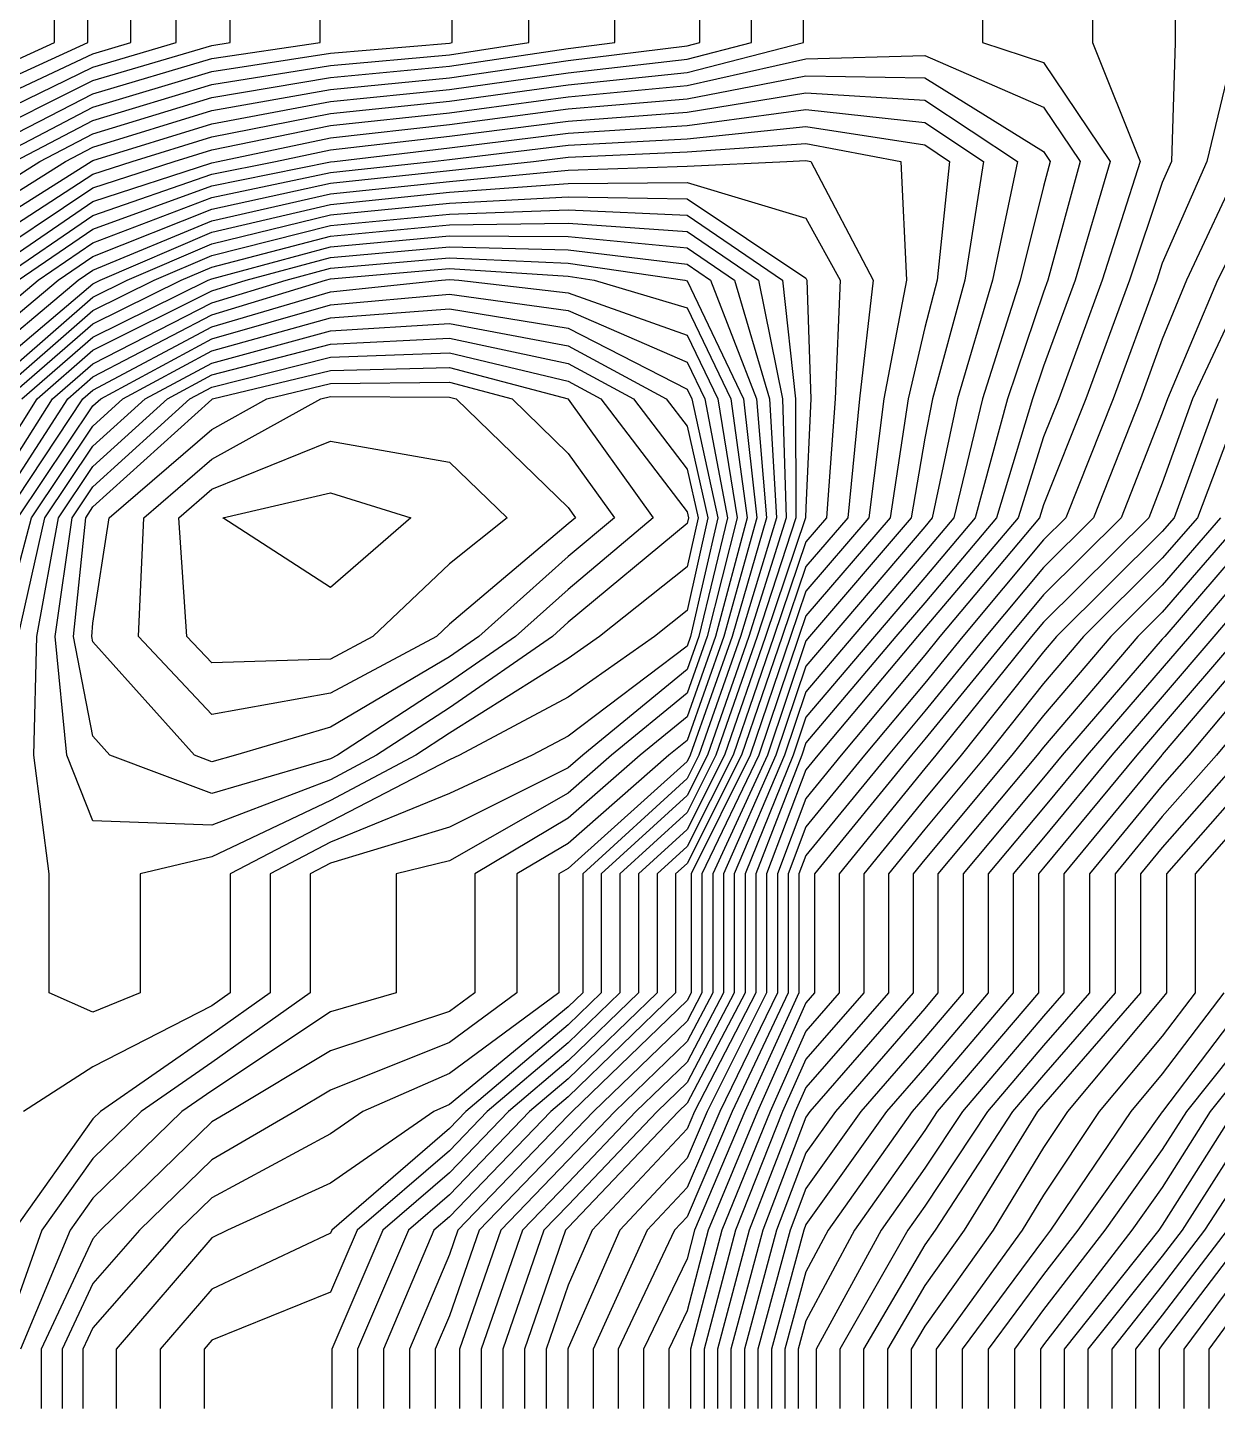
# Model space of a CAD drawing. Header units: metres. Extents: x 549046 to 549770, y 4180130 to 4180826.
# Drawn here: x 549163.5 to 549254, y 4180130 to 4180235.1 of the extents above; entities that cross this region are included whole.
import ezdxf

# ---------------------------------------------------------------- set-up
doc = ezdxf.new("R2010")
doc.units = ezdxf.units.M
doc.layers.add('CONTOURS', color=7, linetype='Continuous')
doc.layers.add('CONTOURS_INDEX', color=7, linetype='Continuous')

msp = doc.modelspace()

# ---------------------------------------------------------------- linework, layer by layer
at = {"layer": 'CONTOURS'}
for points in [[(549159.43, 4180231.21, 498), (549165.55, 4180234, 498), (549165.55, 4180243.04, 498)], [(549159.43, 4180228.91, 502), (549168.47, 4180233.14, 502), (549171.36, 4180234, 502), (549171.36, 4180243.04, 502)], [(549159.43, 4180227.75, 504), (549168.47, 4180232.13, 504), (549174.79, 4180234, 504), (549174.79, 4180243.04, 504)], [(549159.43, 4180226.6, 506), (549168.47, 4180231.11, 506), (549177.51, 4180233.79, 506), (549178.92, 4180234, 506), (549178.92, 4180243.04, 506)], [(549159.43, 4180225.45, 508), (549168.47, 4180230.1, 508), (549177.51, 4180232.8, 508), (549185.75, 4180234, 508), (549185.75, 4180243.04, 508)], [(549159.43, 4180221.81, 514), (549164.44, 4180224.96, 514), (549168.47, 4180227.05, 514), (549177.51, 4180229.82, 514), (549186.55, 4180231.35, 514), (549195.59, 4180232.2, 514), (549204.63, 4180233.55, 514), (549208.17, 4180234, 514), (549208.17, 4180243.04, 514)], [(549159.43, 4180220.58, 516), (549166.39, 4180224.96, 516), (549168.47, 4180226.04, 516), (549177.51, 4180228.83, 516), (549186.55, 4180230.43, 516), (549195.59, 4180231.31, 516), (549204.63, 4180232.63, 516), (549213.68, 4180233.75, 516), (549214.64, 4180234, 516), (549214.64, 4180243.04, 516)], [(549159.43, 4180219.35, 518), (549168.34, 4180224.96, 518), (549168.47, 4180225.02, 518), (549177.51, 4180227.83, 518), (549186.55, 4180229.51, 518), (549195.59, 4180230.43, 518), (549204.63, 4180231.71, 518), (549213.68, 4180232.74, 518), (549218.58, 4180234, 518), (549218.58, 4180243.04, 518)], [(549162.49, 4180224.96, 512), (549168.47, 4180228.07, 512), (549177.51, 4180230.81, 512), (549186.55, 4180232.27, 512), (549195.59, 4180233.08, 512), (549201.64, 4180234, 512), (549201.64, 4180243.04, 512)], [(549244.52, 4180243.04, 518), (549244.52, 4180234, 518), (549248.16, 4180224.96, 518), (549245.27, 4180215.92, 518), (549241.96, 4180206.88, 518), (549240.8, 4180204, 518), (549238.86, 4180197.83, 518), (549231.76, 4180189.44, 518), (549231.21, 4180188.79, 518), (549223.63, 4180179.75, 518), (549222.72, 4180178.64, 518), (549219.73, 4180170.71, 518), (549219.73, 4180161.67, 518), (549215.2, 4180152.63, 518), (549213.68, 4180149.06, 518), (549208.55, 4180143.58, 518), (549204.63, 4180134.6, 518), (549204.61, 4180134.54, 518), (549204.61, 4180130.02, 518)], [(549250.83, 4180243.04, 516), (549250.83, 4180234, 516), (549250.54, 4180224.96, 516), (549249.84, 4180223.35, 516), (549247.34, 4180215.92, 516), (549244.03, 4180206.88, 516), (549240.8, 4180198.82, 516), (549240.49, 4180197.83, 516), (549232.92, 4180188.79, 516), (549231.76, 4180187.37, 516), (549225.41, 4180179.75, 516), (549222.72, 4180176.46, 516), (549220.55, 4180170.71, 516), (549220.55, 4180161.67, 516), (549216.16, 4180152.63, 516), (549213.68, 4180146.83, 516), (549210.64, 4180143.58, 516), (549206.53, 4180134.54, 516), (549206.53, 4180130.02, 516)], [(549255.42, 4180234, 514), (549253.23, 4180224.96, 514), (549249.84, 4180217.21, 514), (549249.41, 4180215.92, 514), (549246.11, 4180206.88, 514), (549242.51, 4180197.83, 514), (549240.8, 4180196.14, 514), (549234.66, 4180188.79, 514), (549231.76, 4180185.23, 514), (549227.19, 4180179.75, 514), (549222.72, 4180174.29, 514), (549221.37, 4180170.71, 514), (549221.37, 4180161.67, 514), (549217.12, 4180152.63, 514), (549213.68, 4180144.6, 514), (549212.73, 4180143.58, 514), (549208.44, 4180134.54, 514), (549208.44, 4180130.02, 514)], [(549159.43, 4180216.9, 522), (549168.47, 4180222.94, 522), (549174.66, 4180224.96, 522), (549177.51, 4180225.84, 522), (549186.55, 4180227.68, 522), (549195.59, 4180228.65, 522), (549204.63, 4180229.87, 522), (549213.68, 4180230.73, 522), (549222.72, 4180232.77, 522), (549231.76, 4180233.02, 522), (549240.8, 4180229.1, 522), (549243.6, 4180224.96, 522), (549241.13, 4180215.92, 522), (549240.8, 4180215.01, 522), (549238.06, 4180206.88, 522), (549235.6, 4180197.83, 522), (549231.76, 4180193.29, 522), (549227.93, 4180188.79, 522), (549222.72, 4180182.64, 522), (549221.75, 4180179.75, 522), (549218.09, 4180170.71, 522), (549218.09, 4180161.67, 522), (549213.68, 4180153.26, 522), (549213.02, 4180152.63, 522), (549204.63, 4180143.8, 522), (549204.42, 4180143.58, 522), (549201.31, 4180134.54, 522), (549201.31, 4180130.02, 522)], [(549159.72, 4180215.92, 524), (549168.47, 4180221.9, 524), (549177.51, 4180224.86, 524), (549177.99, 4180224.96, 524), (549186.55, 4180226.76, 524), (549195.59, 4180227.77, 524), (549204.63, 4180228.95, 524), (549213.68, 4180229.72, 524), (549222.72, 4180231.48, 524), (549231.76, 4180231.32, 524), (549240.8, 4180225.72, 524), (549241.31, 4180224.96, 524), (549240.8, 4180223.04, 524), (549239.03, 4180215.92, 524), (549236.16, 4180206.88, 524), (549233.97, 4180197.83, 524), (549231.76, 4180195.22, 524), (549226.28, 4180188.79, 524), (549222.72, 4180184.58, 524), (549221.09, 4180179.75, 524), (549217.27, 4180170.71, 524), (549217.27, 4180161.67, 524), (549213.68, 4180154.82, 524), (549211.41, 4180152.63, 524), (549204.63, 4180145.5, 524), (549202.78, 4180143.58, 524), (549199.65, 4180134.54, 524), (549199.65, 4180130.02, 524)], [(549161.25, 4180215.92, 526), (549168.47, 4180220.85, 526), (549177.51, 4180223.98, 526), (549182.36, 4180224.96, 526), (549186.55, 4180225.84, 526), (549195.59, 4180226.88, 526), (549204.63, 4180228.03, 526), (549213.68, 4180228.71, 526), (549222.72, 4180230.19, 526), (549231.76, 4180229.62, 526), (549238.81, 4180224.96, 526), (549236.93, 4180215.92, 526), (549234.26, 4180206.88, 526), (549232.34, 4180197.83, 526), (549231.76, 4180197.15, 526), (549224.64, 4180188.79, 526), (549222.72, 4180186.52, 526), (549220.44, 4180179.75, 526), (549216.45, 4180170.71, 526), (549216.45, 4180161.67, 526), (549213.68, 4180156.38, 526), (549209.79, 4180152.63, 526), (549204.63, 4180147.2, 526), (549201.15, 4180143.58, 526), (549198, 4180134.54, 526), (549198, 4180130.02, 526)], [(549162.78, 4180215.92, 528), (549168.47, 4180219.81, 528), (549177.51, 4180223.1, 528), (549186.55, 4180224.92, 528), (549186.86, 4180224.96, 528), (549195.59, 4180226, 528), (549204.63, 4180227.11, 528), (549213.68, 4180227.7, 528), (549222.72, 4180228.9, 528), (549231.76, 4180227.91, 528), (549236.23, 4180224.96, 528), (549234.82, 4180215.92, 528), (549232.36, 4180206.88, 528), (549231.76, 4180203.89, 528), (549230.72, 4180197.83, 528), (549223, 4180188.79, 528), (549222.72, 4180188.46, 528), (549219.79, 4180179.75, 528), (549215.63, 4180170.71, 528), (549215.63, 4180161.67, 528), (549213.68, 4180157.95, 528), (549208.17, 4180152.63, 528), (549204.63, 4180148.91, 528), (549199.51, 4180143.58, 528), (549196.35, 4180134.54, 528), (549196.35, 4180130.02, 528)], [(549159.43, 4180210.55, 532), (549165.83, 4180215.92, 532), (549168.47, 4180217.72, 532), (549177.51, 4180221.33, 532), (549186.55, 4180223.31, 532), (549195.59, 4180224.27, 532), (549201.99, 4180224.96, 532), (549204.63, 4180225.27, 532), (549213.68, 4180225.68, 532), (549222.72, 4180226.32, 532), (549229.95, 4180224.96, 532), (549230.37, 4180215.92, 532), (549228.65, 4180206.88, 532), (549227.51, 4180197.83, 532), (549222.72, 4180192.23, 532), (549221.56, 4180188.79, 532), (549218.48, 4180179.75, 532), (549213.99, 4180170.71, 532), (549213.99, 4180161.67, 532), (549213.68, 4180161.07, 532), (549204.94, 4180152.63, 532), (549204.63, 4180152.31, 532), (549196.23, 4180143.58, 532), (549195.59, 4180141.75, 532), (549192.55, 4180134.54, 532), (549192.55, 4180130.02, 532)], [(549159.43, 4180209.27, 534), (549167.35, 4180215.92, 534), (549168.47, 4180216.68, 534), (549177.51, 4180220.44, 534), (549186.55, 4180222.5, 534), (549195.59, 4180223.44, 534), (549204.63, 4180224.29, 534), (549213.68, 4180224.6, 534), (549221.26, 4180224.96, 534), (549222.72, 4180225.03, 534), (549223.1, 4180224.96, 534), (549227.85, 4180215.92, 534), (549226.8, 4180206.88, 534), (549225.9, 4180197.83, 534), (549222.72, 4180194.11, 534), (549220.92, 4180188.79, 534), (549217.83, 4180179.75, 534), (549213.68, 4180171.51, 534), (549212.8, 4180170.71, 534), (549212.8, 4180161.67, 534), (549204.63, 4180153.74, 534), (549203.32, 4180152.63, 534), (549195.59, 4180144.61, 534), (549194.41, 4180143.58, 534), (549190.58, 4180134.54, 534), (549190.58, 4180130.02, 534)], [(549255.92, 4180224.96, 512), (549251.69, 4180215.92, 512), (549249.84, 4180211.42, 512), (549248.19, 4180206.88, 512), (549244.61, 4180197.83, 512), (549240.8, 4180194.05, 512), (549236.41, 4180188.79, 512), (549231.76, 4180183.1, 512), (549228.97, 4180179.75, 512), (549222.72, 4180172.11, 512), (549222.19, 4180170.71, 512), (549222.19, 4180161.67, 512), (549218.08, 4180152.63, 512), (549214.24, 4180143.58, 512), (549213.68, 4180141.41, 512), (549210.36, 4180134.54, 512), (549210.36, 4180130.02, 512)], [(549159.43, 4180207.99, 536), (549168.47, 4180215.64, 536), (549169.02, 4180215.92, 536), (549177.51, 4180219.56, 536), (549186.55, 4180221.69, 536), (549195.59, 4180222.61, 536), (549204.63, 4180223.28, 536), (549213.68, 4180223.36, 536), (549222.72, 4180220.63, 536), (549225.32, 4180215.92, 536), (549224.95, 4180206.88, 536), (549224.29, 4180197.83, 536), (549222.72, 4180195.99, 536), (549220.29, 4180188.79, 536), (549217.18, 4180179.75, 536), (549213.68, 4180172.81, 536), (549211.39, 4180170.71, 536), (549211.39, 4180161.67, 536), (549204.63, 4180155.11, 536), (549201.7, 4180152.63, 536), (549195.59, 4180146.28, 536), (549192.47, 4180143.58, 536), (549188.61, 4180134.54, 536), (549188.61, 4180130.02, 536)], [(549159.58, 4180206.88, 538), (549168.47, 4180214.63, 538), (549171.08, 4180215.92, 538), (549177.51, 4180218.68, 538), (549186.55, 4180220.88, 538), (549195.59, 4180221.78, 538), (549204.63, 4180222.27, 538), (549213.68, 4180222.11, 538), (549222.72, 4180216.06, 538), (549222.79, 4180215.92, 538), (549223.1, 4180206.88, 538), (549222.72, 4180198.62, 538), (549222.7, 4180197.83, 538), (549219.65, 4180188.79, 538), (549216.53, 4180179.75, 538), (549213.68, 4180174.1, 538), (549209.97, 4180170.71, 538), (549209.97, 4180161.67, 538), (549204.63, 4180156.48, 538), (549200.09, 4180152.63, 538), (549195.59, 4180147.96, 538), (549190.53, 4180143.58, 538), (549186.64, 4180134.54, 538), (549186.64, 4180130.02, 538)], [(549161.9, 4180206.88, 542), (549168.47, 4180212.6, 542), (549175.19, 4180215.92, 542), (549177.51, 4180216.91, 542), (549186.55, 4180219.26, 542), (549195.59, 4180220.12, 542), (549204.63, 4180220.25, 542), (549213.68, 4180219.62, 542), (549219.12, 4180215.92, 542), (549220.95, 4180206.88, 542), (549221.21, 4180197.83, 542), (549218.38, 4180188.79, 542), (549215.22, 4180179.75, 542), (549213.68, 4180176.69, 542), (549207.15, 4180170.71, 542), (549207.15, 4180161.67, 542), (549204.63, 4180159.22, 542), (549196.85, 4180152.63, 542), (549195.59, 4180151.32, 542), (549186.64, 4180143.58, 542), (549186.55, 4180143.37, 542), (549177.51, 4180139.11, 542), (549173.58, 4180134.54, 542), (549173.58, 4180130.02, 542)], [(549163.06, 4180206.88, 544), (549168.47, 4180211.59, 544), (549177.25, 4180215.92, 544), (549177.51, 4180216.03, 544), (549186.55, 4180218.45, 544), (549195.59, 4180219.29, 544), (549204.63, 4180219.24, 544), (549213.68, 4180218.38, 544), (549217.29, 4180215.92, 544), (549219.96, 4180206.88, 544), (549220.47, 4180197.83, 544), (549217.75, 4180188.79, 544), (549214.57, 4180179.75, 544), (549213.68, 4180177.98, 544), (549205.74, 4180170.71, 544), (549205.74, 4180161.67, 544), (549204.63, 4180160.6, 544), (549195.59, 4180153.15, 544), (549194.4, 4180152.63, 544), (549186.55, 4180147.16, 544), (549178.72, 4180143.58, 544), (549177.51, 4180143.01, 544), (549170.23, 4180134.54, 544), (549170.23, 4180130.02, 544)], [(549159.43, 4180199.27, 546), (549164.23, 4180206.88, 546), (549168.47, 4180210.58, 546), (549177.51, 4180215.11, 546), (549180.14, 4180215.92, 546), (549186.55, 4180217.64, 546), (549195.59, 4180218.46, 546), (549204.63, 4180218.23, 546), (549213.68, 4180217.13, 546), (549215.46, 4180215.92, 546), (549218.97, 4180206.88, 546), (549219.73, 4180197.83, 546), (549217.11, 4180188.79, 546), (549213.92, 4180179.75, 546), (549213.68, 4180179.27, 546), (549204.63, 4180171.13, 546), (549203.93, 4180170.71, 546), (549203.93, 4180161.67, 546), (549195.59, 4180155.51, 546), (549189.01, 4180152.63, 546), (549186.55, 4180150.92, 546), (549177.51, 4180146.05, 546), (549174.98, 4180143.58, 546), (549168.47, 4180136.15, 546), (549167.71, 4180134.54, 546), (549167.71, 4180130.02, 546)], [(549159.65, 4180197.83, 548), (549165.39, 4180206.88, 548), (549168.47, 4180209.56, 548), (549177.51, 4180214.2, 548), (549183.16, 4180215.92, 548), (549186.55, 4180216.83, 548), (549195.59, 4180217.63, 548), (549204.63, 4180217.22, 548), (549213.5, 4180215.92, 548), (549213.68, 4180215.87, 548), (549217.98, 4180206.88, 548), (549218.98, 4180197.83, 548), (549216.47, 4180188.79, 548), (549213.68, 4180180.88, 548), (549212.3, 4180179.75, 548), (549204.63, 4180173.04, 548), (549200.73, 4180170.71, 548), (549200.73, 4180161.67, 548), (549195.59, 4180157.87, 548), (549186.55, 4180154.25, 548), (549183.84, 4180152.63, 548), (549177.51, 4180148.95, 548), (549172.01, 4180143.58, 548), (549168.47, 4180139.54, 548), (549166.12, 4180134.54, 548), (549166.12, 4180130.02, 548)], [(549161.72, 4180197.83, 552), (549167.71, 4180206.88, 552), (549168.47, 4180207.54, 552), (549177.51, 4180212.36, 552), (549186.55, 4180215.04, 552), (549194.99, 4180215.92, 552), (549195.59, 4180215.97, 552), (549196.31, 4180215.92, 552), (549204.63, 4180214.96, 552), (549213.68, 4180211.74, 552), (549216.01, 4180206.88, 552), (549217.5, 4180197.83, 552), (549215.2, 4180188.79, 552), (549213.68, 4180184.47, 552), (549207.93, 4180179.75, 552), (549204.63, 4180176.87, 552), (549195.59, 4180171.72, 552), (549191.53, 4180170.71, 552), (549191.53, 4180161.67, 552), (549186.55, 4180160.22, 552), (549177.51, 4180154.2, 552), (549175.24, 4180152.63, 552), (549168.47, 4180146.02, 552), (549166.74, 4180143.58, 552), (549162.95, 4180134.54, 552)], [(549256.37, 4180215.92, 508), (549252.13, 4180206.88, 508), (549249.84, 4180200.45, 508), (549248.81, 4180197.83, 508), (549240.8, 4180189.88, 508), (549239.89, 4180188.79, 508), (549232.6, 4180179.75, 508), (549231.76, 4180178.74, 508), (549225.26, 4180170.71, 508), (549225.26, 4180161.67, 508), (549222.72, 4180158.75, 508), (549219.99, 4180152.63, 508), (549216.32, 4180143.58, 508), (549213.95, 4180134.54, 508), (549213.95, 4180130.02, 508)], [(549162.75, 4180197.83, 554), (549168.47, 4180206.34, 554), (549169.06, 4180206.88, 554), (549177.51, 4180211.45, 554), (549186.55, 4180214.05, 554), (549195.59, 4180214.86, 554), (549204.63, 4180213.61, 554), (549213.68, 4180209.68, 554), (549215.02, 4180206.88, 554), (549216.75, 4180197.83, 554), (549214.57, 4180188.79, 554), (549213.68, 4180186.27, 554), (549205.74, 4180179.75, 554), (549204.63, 4180178.78, 554), (549195.59, 4180174.28, 554), (549186.55, 4180171.53, 554), (549184.99, 4180170.71, 554), (549184.99, 4180161.67, 554), (549177.51, 4180156.36, 554), (549172.14, 4180152.63, 554), (549168.47, 4180149.05, 554), (549164.59, 4180143.58, 554), (549161.36, 4180134.54, 554)], [(549161.4, 4180188.79, 556), (549163.79, 4180197.83, 556), (549168.47, 4180204.8, 556), (549170.75, 4180206.88, 556), (549177.51, 4180210.53, 556), (549186.55, 4180213.05, 556), (549195.59, 4180213.74, 556), (549204.63, 4180212.26, 556), (549213.68, 4180207.62, 556), (549214.03, 4180206.88, 556), (549216.01, 4180197.83, 556), (549213.93, 4180188.79, 556), (549213.68, 4180188.06, 556), (549204.63, 4180181.2, 556), (549201.9, 4180179.75, 556), (549195.59, 4180176.84, 556), (549186.55, 4180173.12, 556), (549181.95, 4180170.71, 556), (549181.95, 4180161.67, 556), (549177.51, 4180158.51, 556), (549169.04, 4180152.63, 556), (549168.47, 4180152.07, 556), (549162.44, 4180143.58, 556)], [(549162.79, 4180188.79, 558), (549164.82, 4180197.83, 558), (549168.47, 4180203.27, 558), (549172.45, 4180206.88, 558), (549177.51, 4180209.61, 558), (549186.55, 4180212.05, 558), (549195.59, 4180212.62, 558), (549204.63, 4180210.91, 558), (549212.09, 4180206.88, 558), (549213.68, 4180204.8, 558), (549215.26, 4180197.83, 558), (549213.68, 4180190.76, 558), (549211.19, 4180188.79, 558), (549204.63, 4180184.16, 558), (549196.36, 4180179.75, 558), (549195.59, 4180179.4, 558), (549186.55, 4180174.7, 558), (549178.91, 4180170.71, 558), (549178.91, 4180161.67, 558), (549177.51, 4180160.67, 558), (549168.47, 4180156.02, 558), (549163.19, 4180152.63, 558)], [(549190.05, 4180179.75, 562), (549186.55, 4180177.88, 562), (549177.51, 4180174.42, 562), (549168.47, 4180174.75, 562), (549166.48, 4180179.75, 562), (549165.59, 4180188.79, 562), (549166.88, 4180197.83, 562), (549168.47, 4180200.19, 562), (549175.84, 4180206.88, 562), (549177.51, 4180207.78, 562), (549186.55, 4180210.05, 562), (549195.59, 4180210.38, 562), (549204.63, 4180208.22, 562), (549207.12, 4180206.88, 562), (549213.68, 4180198.27, 562), (549213.78, 4180197.83, 562), (549213.68, 4180197.39, 562), (549204.63, 4180189.87, 562), (549203.43, 4180188.79, 562), (549195.59, 4180183.36, 562), (549190.05, 4180179.75, 562)], [(549187.08, 4180179.75, 564), (549186.55, 4180179.47, 564), (549177.51, 4180176.84, 564), (549169.76, 4180179.75, 564), (549168.47, 4180181.2, 564), (549166.99, 4180188.79, 564), (549167.92, 4180197.83, 564), (549168.47, 4180198.65, 564), (549177.51, 4180206.84, 564), (549177.57, 4180206.88, 564), (549186.55, 4180209.05, 564), (549195.59, 4180209.26, 564), (549204.63, 4180206.88, 564), (549204.63, 4180206.87, 564), (549211.11, 4180197.83, 564), (549204.63, 4180192.37, 564), (549200.63, 4180188.79, 564), (549195.59, 4180185.3, 564), (549187.08, 4180179.75, 564)], [(549179.32, 4180179.75, 566), (549177.51, 4180179.25, 566), (549176.19, 4180179.75, 566), (549168.47, 4180188.37, 566), (549168.39, 4180188.79, 566), (549168.47, 4180189.81, 566), (549169.7, 4180197.83, 566), (549177.51, 4180204.56, 566), (549181.69, 4180206.88, 566), (549186.55, 4180208.05, 566), (549195.59, 4180208.14, 566), (549200.37, 4180206.88, 566), (549204.63, 4180202.73, 566), (549208.15, 4180197.83, 566), (549204.63, 4180194.87, 566), (549197.83, 4180188.79, 566), (549195.59, 4180187.25, 566), (549186.55, 4180181.88, 566), (549179.32, 4180179.75, 566)], [(549194.61, 4180188.79, 568), (549186.55, 4180184.48, 568), (549177.51, 4180182.86, 568), (549171.94, 4180188.79, 568), (549172.35, 4180197.83, 568), (549177.51, 4180202.28, 568), (549185.81, 4180206.88, 568), (549186.55, 4180207.06, 568), (549195.59, 4180207.01, 568), (549196.12, 4180206.88, 568), (549204.63, 4180198.6, 568), (549205.18, 4180197.83, 568), (549204.63, 4180197.37, 568), (549195.59, 4180189.72, 568), (549194.61, 4180188.79, 568)], [(549254.03, 4180206.88, 506), (549250.74, 4180197.83, 506), (549249.84, 4180196.79, 506), (549241.79, 4180188.79, 506), (549240.8, 4180187.63, 506), (549234.53, 4180179.75, 506), (549231.76, 4180176.43, 506), (549227.13, 4180170.71, 506), (549227.13, 4180161.67, 506), (549222.72, 4180156.6, 506), (549220.95, 4180152.63, 506), (549217.36, 4180143.58, 506), (549214.97, 4180134.54, 506), (549214.97, 4180130.02, 506)], [(549255.94, 4180206.88, 504), (549252.51, 4180197.83, 504), (549249.84, 4180194.74, 504), (549243.85, 4180188.79, 504), (549240.8, 4180185.21, 504), (549236.46, 4180179.75, 504), (549231.76, 4180174.11, 504), (549229.01, 4180170.71, 504), (549229.01, 4180161.67, 504), (549222.72, 4180154.44, 504), (549221.91, 4180152.63, 504), (549218.4, 4180143.58, 504), (549216, 4180134.54, 504), (549216, 4180130.02, 504)], [(549192.67, 4180197.83, 572), (549186.55, 4180192.51, 572), (549178.36, 4180197.83, 572), (549186.55, 4180199.73, 572), (549192.67, 4180197.83, 572)], [(549254.27, 4180197.83, 502), (549249.84, 4180192.69, 502), (549245.92, 4180188.79, 502), (549240.8, 4180182.78, 502), (549238.39, 4180179.75, 502), (549231.76, 4180171.8, 502), (549230.88, 4180170.71, 502), (549230.88, 4180161.67, 502), (549223.02, 4180152.63, 502), (549222.72, 4180152.2, 502), (549219.44, 4180143.58, 502), (549217.02, 4180134.54, 502), (549217.02, 4180130.02, 502)], [(549257.8, 4180197.83, 498), (549250.03, 4180188.79, 498), (549249.84, 4180188.58, 498), (549242.22, 4180179.75, 498), (549240.8, 4180178.04, 498), (549234.68, 4180170.71, 498), (549234.68, 4180161.67, 498), (549231.76, 4180158.23, 498), (549226.91, 4180152.63, 498), (549222.72, 4180146.75, 498), (549221.51, 4180143.58, 498), (549219.07, 4180134.54, 498), (549219.07, 4180130.02, 498)], [(549258.88, 4180196.99, 496), (549251.9, 4180188.79, 496), (549249.84, 4180186.38, 496), (549244.11, 4180179.75, 496), (549240.8, 4180175.75, 496), (549236.59, 4180170.71, 496), (549236.59, 4180161.67, 496), (549231.76, 4180155.98, 496), (549228.85, 4180152.63, 496), (549222.72, 4180144.02, 496), (549222.55, 4180143.58, 496), (549220.09, 4180134.54, 496), (549220.09, 4180130.02, 496)], [(549258.88, 4180194.8, 494), (549253.77, 4180188.79, 494), (549249.84, 4180184.19, 494), (549246.01, 4180179.75, 494), (549240.8, 4180173.46, 494), (549238.5, 4180170.71, 494), (549238.5, 4180161.67, 494), (549231.76, 4180153.73, 494), (549230.8, 4180152.63, 494), (549224.41, 4180143.58, 494), (549222.72, 4180140.43, 494), (549221.11, 4180134.54, 494), (549221.11, 4180130.02, 494)], [(549255.63, 4180188.79, 492), (549249.84, 4180182, 492), (549247.9, 4180179.75, 492), (549240.8, 4180171.17, 492), (549240.41, 4180170.71, 492), (549240.41, 4180161.67, 492), (549232.72, 4180152.63, 492), (549231.76, 4180151.17, 492), (549226.43, 4180143.58, 492), (549222.72, 4180136.68, 492), (549222.13, 4180134.54, 492), (549222.13, 4180130.02, 492)], [(549258.88, 4180188.14, 488), (549251.87, 4180179.75, 488), (549249.84, 4180177.45, 488), (549244.29, 4180170.71, 488), (549244.29, 4180161.67, 488), (549240.8, 4180157.64, 488), (549236.53, 4180152.63, 488), (549231.76, 4180145.42, 488), (549230.47, 4180143.58, 488), (549225.3, 4180134.54, 488), (549225.3, 4180130.02, 488)], [(549258.88, 4180185.66, 486), (549253.95, 4180179.75, 486), (549249.84, 4180175.09, 486), (549246.24, 4180170.71, 486), (549246.24, 4180161.67, 486), (549240.8, 4180155.4, 486), (549238.44, 4180152.63, 486), (549232.56, 4180143.58, 486), (549231.76, 4180142.47, 486), (549227.11, 4180134.54, 486), (549227.11, 4180130.02, 486)], [(549256.02, 4180179.75, 484), (549249.84, 4180172.73, 484), (549248.18, 4180170.71, 484), (549248.18, 4180161.67, 484), (549240.8, 4180153.16, 484), (549240.34, 4180152.63, 484), (549234.76, 4180143.58, 484), (549231.76, 4180139.38, 484), (549228.92, 4180134.54, 484), (549228.92, 4180130.02, 484)], [(549258.1, 4180179.75, 482), (549250.16, 4180170.71, 482), (549250.16, 4180161.67, 482), (549249.84, 4180161.25, 482), (549242.63, 4180152.63, 482), (549240.8, 4180149.88, 482), (549236.96, 4180143.58, 482), (549231.76, 4180136.29, 482), (549230.74, 4180134.54, 482), (549230.74, 4180130.02, 482)], [(549254.53, 4180161.67, 478), (549249.84, 4180155.49, 478), (549247.45, 4180152.63, 478), (549241.33, 4180143.58, 478), (549240.8, 4180142.89, 478), (549234.61, 4180134.54, 478), (549234.61, 4180130.02, 478)], [(549256.71, 4180161.67, 476), (549249.86, 4180152.63, 476), (549249.84, 4180152.6, 476), (549243.4, 4180143.58, 476), (549240.8, 4180140.22, 476), (549236.59, 4180134.54, 476), (549236.59, 4180130.02, 476)], [(549258.88, 4180161.66, 474), (549251.67, 4180152.63, 474), (549249.84, 4180149.72, 474), (549245.46, 4180143.58, 474), (549240.8, 4180137.54, 474), (549238.58, 4180134.54, 474), (549238.58, 4180130.02, 474)], [(549258.88, 4180159.38, 472), (549253.49, 4180152.63, 472), (549249.84, 4180146.84, 472), (549247.52, 4180143.58, 472), (549240.8, 4180134.87, 472), (549240.56, 4180134.54, 472), (549240.56, 4180130.02, 472)], [(549257.12, 4180152.63, 468), (549251.34, 4180143.58, 468), (549249.84, 4180141.62, 468), (549244.18, 4180134.54, 468), (549244.18, 4180130.02, 468)], [(549258.88, 4180152.54, 466), (549253.05, 4180143.58, 466), (549249.84, 4180139.37, 466), (549245.99, 4180134.54, 466), (549245.99, 4180130.02, 466)], [(549254.77, 4180143.58, 464), (549249.84, 4180137.12, 464), (549247.79, 4180134.54, 464), (549247.79, 4180130.02, 464)], [(549256.48, 4180143.58, 462), (549249.84, 4180134.86, 462), (549249.59, 4180134.54, 462), (549249.59, 4180130.02, 462)], [(549258.88, 4180142.03, 458), (549253.38, 4180134.54, 458), (549253.38, 4180130.02, 458)]]:
    msp.add_polyline3d(points, dxfattribs=at)
at = {"layer": 'CONTOURS_INDEX'}
for points in [[(549159.43, 4180230.06, 500), (549168.07, 4180234, 500), (549168.07, 4180243.04, 500)], [(549159.43, 4180218.13, 520), (549168.47, 4180223.98, 520), (549171.46, 4180224.96, 520), (549177.51, 4180226.84, 520), (549186.55, 4180228.6, 520), (549195.59, 4180229.54, 520), (549204.63, 4180230.79, 520), (549213.68, 4180231.73, 520), (549222.53, 4180234, 520), (549222.53, 4180243.04, 520)], [(549160.54, 4180224.96, 510), (549168.47, 4180229.08, 510), (549177.51, 4180231.81, 510), (549186.55, 4180233.19, 510), (549195.59, 4180233.97, 510), (549195.81, 4180234, 510), (549195.81, 4180243.04, 510)], [(549236.16, 4180243.04, 520), (549236.16, 4180234, 520), (549240.8, 4180232.48, 520), (549245.88, 4180224.96, 520), (549243.2, 4180215.92, 520), (549240.8, 4180209.38, 520), (549239.96, 4180206.88, 520), (549237.23, 4180197.83, 520), (549231.76, 4180191.36, 520), (549229.57, 4180188.79, 520), (549222.72, 4180180.7, 520), (549222.4, 4180179.75, 520), (549218.91, 4180170.71, 520), (549218.91, 4180161.67, 520), (549214.25, 4180152.63, 520), (549213.68, 4180151.3, 520), (549206.45, 4180143.58, 520), (549204.63, 4180139.4, 520), (549202.96, 4180134.54, 520), (549202.96, 4180130.02, 520)], [(549159.43, 4180211.83, 530), (549164.3, 4180215.92, 530), (549168.47, 4180218.77, 530), (549177.51, 4180222.21, 530), (549186.55, 4180224.12, 530), (549194.3, 4180224.96, 530), (549195.59, 4180225.11, 530), (549204.63, 4180226.19, 530), (549213.68, 4180226.69, 530), (549222.72, 4180227.61, 530), (549231.76, 4180226.21, 530), (549233.65, 4180224.96, 530), (549232.71, 4180215.92, 530), (549231.76, 4180212.32, 530), (549230.5, 4180206.88, 530), (549229.12, 4180197.83, 530), (549222.72, 4180190.35, 530), (549222.19, 4180188.79, 530), (549219.14, 4180179.75, 530), (549214.81, 4180170.71, 530), (549214.81, 4180161.67, 530), (549213.68, 4180159.51, 530), (549206.56, 4180152.63, 530), (549204.63, 4180150.61, 530), (549197.87, 4180143.58, 530), (549195.59, 4180137.08, 530), (549194.52, 4180134.54, 530), (549194.52, 4180130.02, 530)], [(549258.6, 4180224.96, 510), (549254.03, 4180215.92, 510), (549250.23, 4180206.88, 510), (549249.84, 4180205.79, 510), (549246.71, 4180197.83, 510), (549240.8, 4180191.97, 510), (549238.15, 4180188.79, 510), (549231.76, 4180180.96, 510), (549230.75, 4180179.75, 510), (549223.38, 4180170.71, 510), (549223.38, 4180161.67, 510), (549222.72, 4180160.9, 510), (549219.04, 4180152.63, 510), (549215.28, 4180143.58, 510), (549213.68, 4180137.44, 510), (549212.28, 4180134.54, 510), (549212.28, 4180130.02, 510)], [(549160.74, 4180206.88, 540), (549168.47, 4180213.62, 540), (549173.14, 4180215.92, 540), (549177.51, 4180217.79, 540), (549186.55, 4180220.07, 540), (549195.59, 4180220.95, 540), (549204.63, 4180221.26, 540), (549213.68, 4180220.87, 540), (549220.94, 4180215.92, 540), (549221.93, 4180206.88, 540), (549221.96, 4180197.83, 540), (549219.02, 4180188.79, 540), (549215.87, 4180179.75, 540), (549213.68, 4180175.39, 540), (549208.56, 4180170.71, 540), (549208.56, 4180161.67, 540), (549204.63, 4180157.85, 540), (549198.47, 4180152.63, 540), (549195.59, 4180149.64, 540), (549188.58, 4180143.58, 540), (549186.55, 4180138.86, 540), (549177.51, 4180135.21, 540), (549176.94, 4180134.54, 540), (549176.94, 4180130.02, 540)], [(549160.69, 4180197.83, 550), (549166.55, 4180206.88, 550), (549168.47, 4180208.55, 550), (549177.51, 4180213.28, 550), (549186.17, 4180215.92, 550), (549186.55, 4180216.02, 550), (549195.59, 4180216.8, 550), (549204.63, 4180216.21, 550), (549206.62, 4180215.92, 550), (549213.68, 4180213.81, 550), (549217, 4180206.88, 550), (549218.24, 4180197.83, 550), (549215.84, 4180188.79, 550), (549213.68, 4180182.68, 550), (549210.11, 4180179.75, 550), (549204.63, 4180174.95, 550), (549197.53, 4180170.71, 550), (549197.53, 4180161.67, 550), (549195.59, 4180160.24, 550), (549186.55, 4180157.24, 550), (549178.86, 4180152.63, 550), (549177.51, 4180151.84, 550), (549169.05, 4180143.58, 550), (549168.47, 4180142.92, 550), (549164.54, 4180134.54, 550), (549164.54, 4180130.02, 550)], [(549172.07, 4180161.67, 560), (549168.47, 4180160.19, 560), (549165.13, 4180161.67, 560), (549165.13, 4180170.71, 560), (549163.98, 4180179.75, 560), (549164.19, 4180188.79, 560), (549165.85, 4180197.83, 560), (549168.47, 4180201.73, 560), (549174.14, 4180206.88, 560), (549177.51, 4180208.7, 560), (549186.55, 4180211.05, 560), (549195.59, 4180211.5, 560), (549204.63, 4180209.57, 560), (549209.61, 4180206.88, 560), (549213.68, 4180201.53, 560), (549214.52, 4180197.83, 560), (549213.68, 4180194.08, 560), (549207.01, 4180188.79, 560), (549204.63, 4180187.11, 560), (549195.59, 4180181.42, 560), (549193.03, 4180179.75, 560), (549186.55, 4180176.29, 560), (549177.51, 4180172.01, 560), (549172.07, 4180170.71, 560), (549172.07, 4180161.67, 560)], [(549189.77, 4180188.79, 570), (549186.55, 4180187.07, 570), (549177.51, 4180186.78, 570), (549175.62, 4180188.79, 570), (549175, 4180197.83, 570), (549177.51, 4180200, 570), (549186.55, 4180203.66, 570), (549195.59, 4180202.06, 570), (549199.98, 4180197.83, 570), (549195.59, 4180194.31, 570), (549189.77, 4180188.79, 570)], [(549256.03, 4180197.83, 500), (549249.84, 4180190.64, 500), (549247.98, 4180188.79, 500), (549240.8, 4180180.36, 500), (549240.31, 4180179.75, 500), (549232.77, 4180170.71, 500), (549232.77, 4180161.67, 500), (549231.76, 4180160.47, 500), (549224.97, 4180152.63, 500), (549222.72, 4180149.47, 500), (549220.47, 4180143.58, 500), (549218.04, 4180134.54, 500), (549218.04, 4180130.02, 500)], [(549257.5, 4180188.79, 490), (549249.84, 4180179.8, 490), (549249.8, 4180179.75, 490), (549242.35, 4180170.71, 490), (549242.35, 4180161.67, 490), (549240.8, 4180159.88, 490), (549234.63, 4180152.63, 490), (549231.76, 4180148.3, 490), (549228.45, 4180143.58, 490), (549223.49, 4180134.54, 490), (549223.49, 4180130.02, 490)], [(549258.88, 4180178.19, 480), (549252.34, 4180170.71, 480), (549252.34, 4180161.67, 480), (549249.84, 4180158.37, 480), (549245.04, 4180152.63, 480), (549240.8, 4180146.26, 480), (549239.17, 4180143.58, 480), (549232.62, 4180134.54, 480), (549232.62, 4180130.02, 480)], [(549255.31, 4180152.63, 470), (549249.84, 4180143.96, 470), (549249.58, 4180143.58, 470), (549242.38, 4180134.54, 470), (549242.38, 4180130.02, 470)], [(549258.2, 4180143.58, 460), (549251.48, 4180134.54, 460), (549251.48, 4180130.02, 460)]]:
    msp.add_polyline3d(points, dxfattribs=at)

doc.saveas('drawing.dxf')
